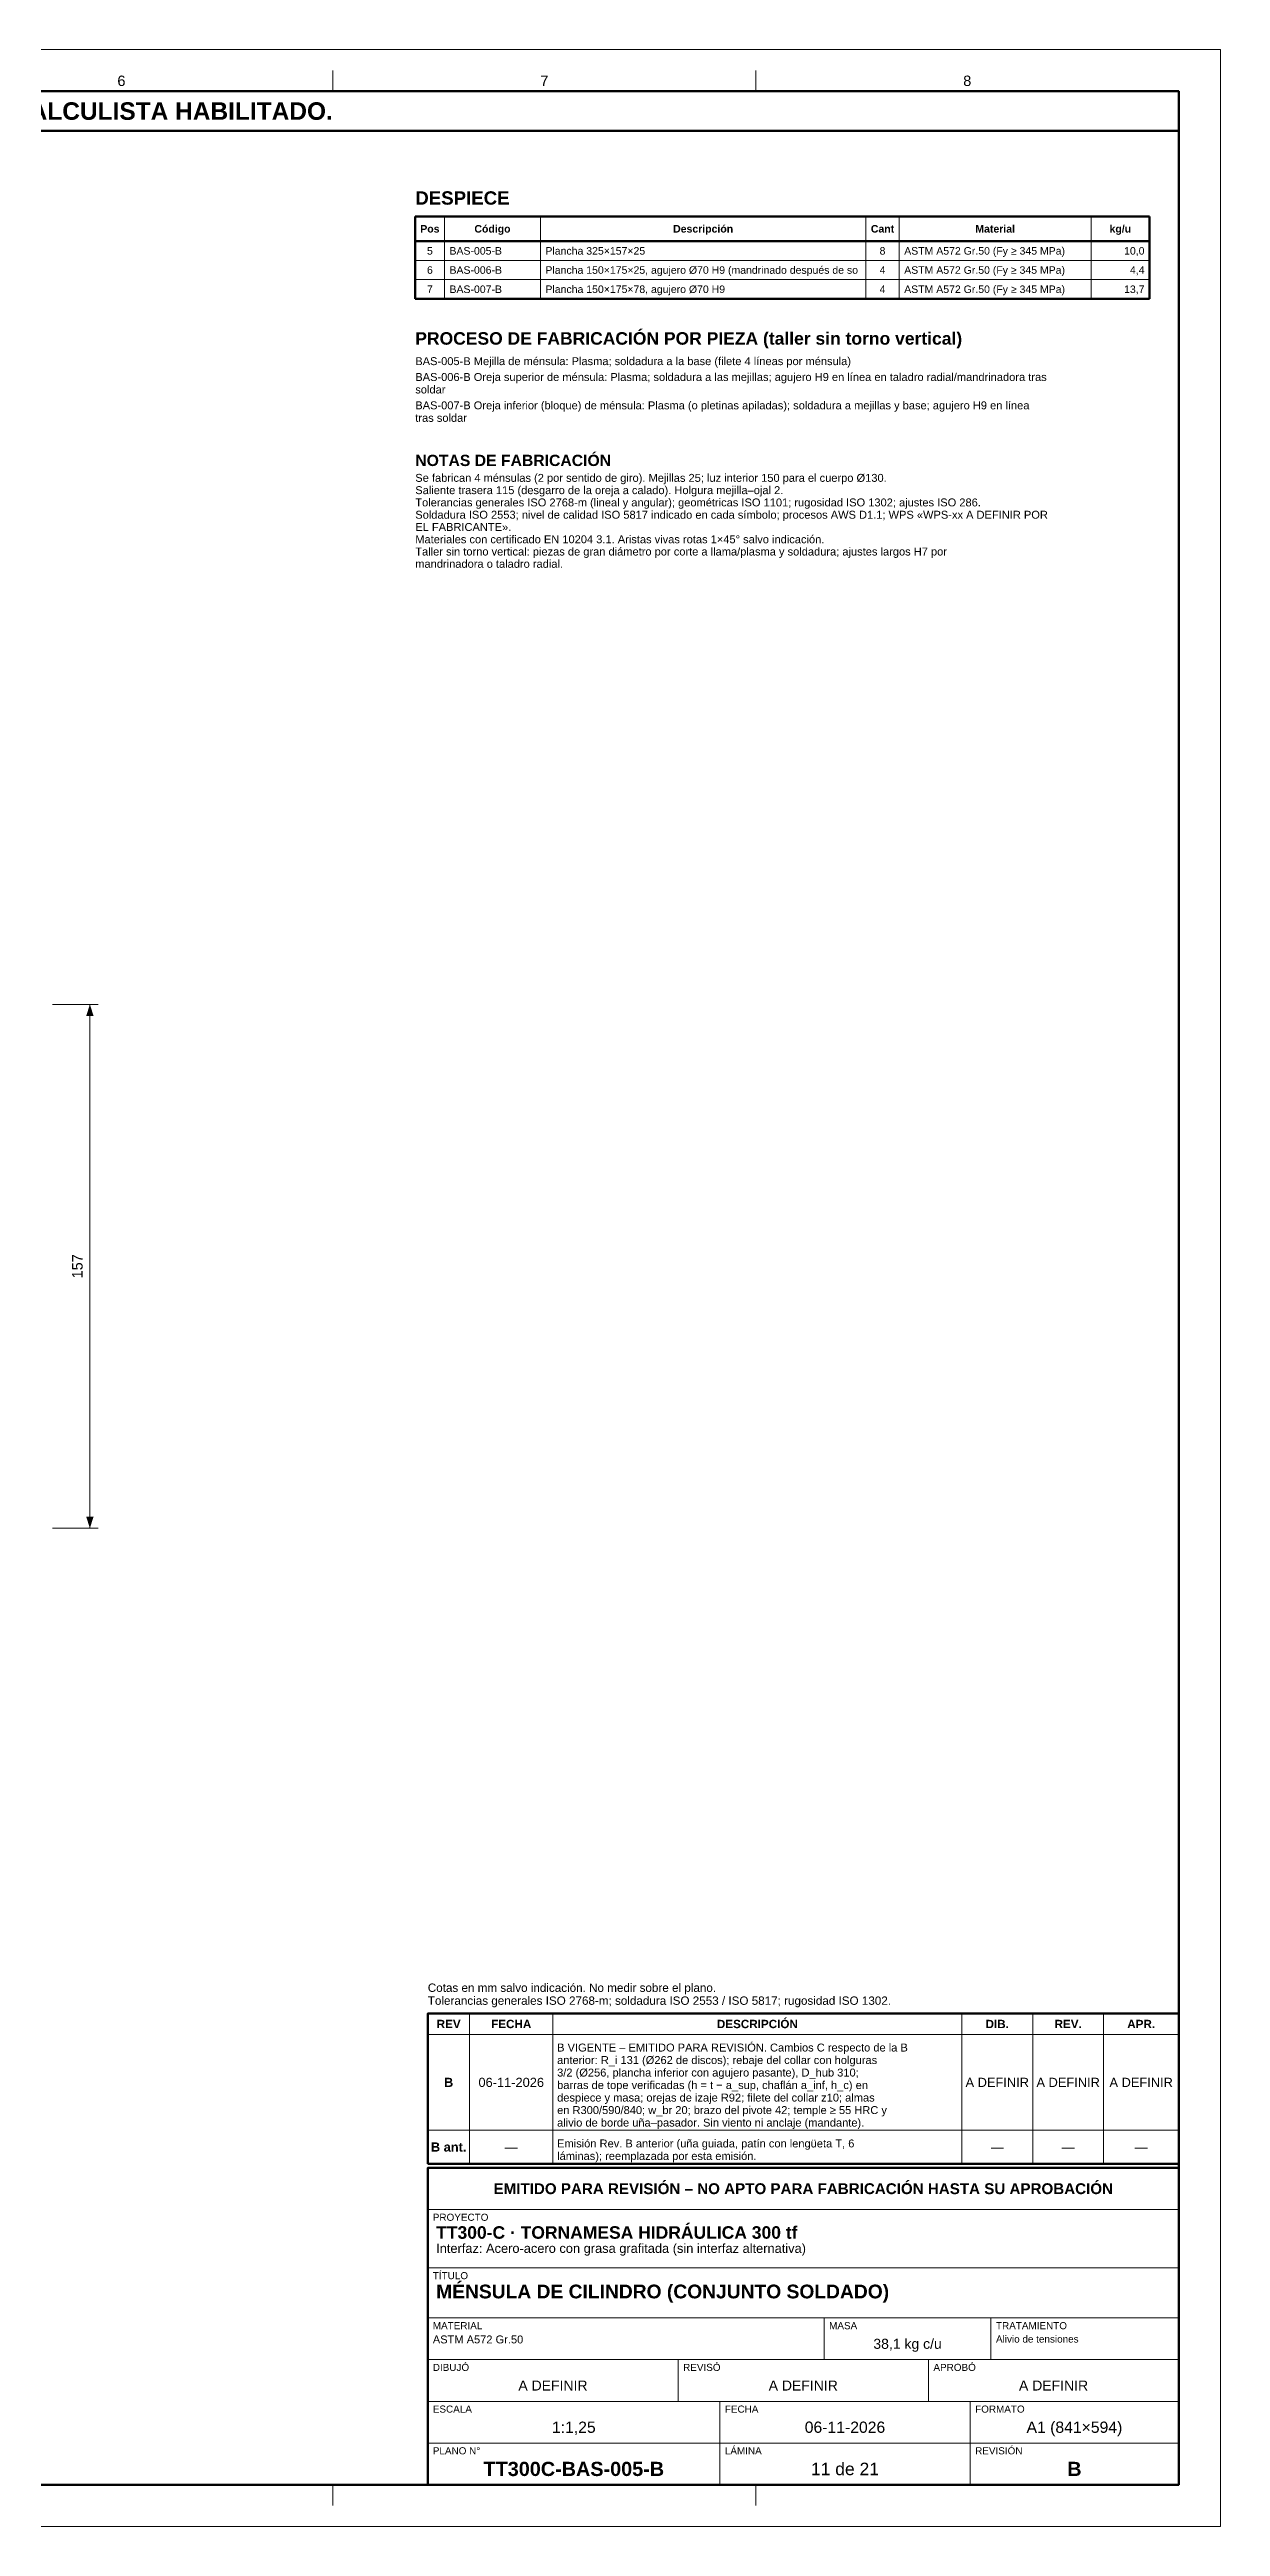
# Model space of a CAD drawing. Header units: millimetres. Extents: x 0 to 841, y 0 to 594.
# Drawn here: x 560 to 841, y 0 to 594 of the extents above; entities that cross this region are included whole.
import ezdxf
from ezdxf.enums import TextEntityAlignment as Align

# ---------------------------------------------------------------- set-up
doc = ezdxf.new("R2010")
doc.units = ezdxf.units.MM
for name, color, linetype, lineweight in [('COTA', 7, 'CONTINUOUS', 18), ('FINA', 7, 'CONTINUOUS', 18), ('MARCO', 7, 'CONTINUOUS', 70), ('TXT', 7, 'CONTINUOUS', 25), ('VIS', 7, 'CONTINUOUS', 50)]:
    doc.layers.add(name, color=color, linetype=linetype, lineweight=lineweight)
doc.styles.add('STD', font='LiberationSans-Regular.ttf')
doc.styles.add('STDB', font='LiberationSans-Bold.ttf')

msp = doc.modelspace()

# ---------------------------------------------------------------- linework, layer by layer
at = {"layer": 'COTA'}
for p, q in [((561, 365), (572, 365)), ((570, 239.4), (570, 365)), ((561, 239.4), (572, 239.4))]:
    msp.add_line(p, q, dxfattribs=at)
for points in [[(570, 365), (569.1, 362.2), (570.9, 362.2)], [(570, 239.4), (570.9, 242.2), (569.1, 242.2)]]:
    msp.add_solid(points, dxfattribs=at)
at = {"layer": 'FINA'}
for p, q in [((628.25, 584), (628.25, 589)), ((729.62, 584), (729.62, 589)), ((655, 554), (655, 534.22)), ((678, 554), (678, 534.22)), ((756, 554), (756, 534.22)), ((764, 554), (764, 534.22)), ((810, 554), (810, 534.22)), ((648, 543.42), (824, 543.42)), ((648, 538.82), (824, 538.82)), ((661, 87), (661, 123)), ((681, 87), (681, 123)), ((779, 87), (779, 123)), ((796, 87), (796, 123)), ((813, 87), (813, 123)), ((651, 118), (831, 118)), ((651, 95), (831, 95)), ((651, 87), (831, 87)), ((651, 86), (831, 86)), ((651, 76), (831, 76)), ((651, 62), (831, 62)), ((651, 50), (831, 50)), ((746, 40), (746, 50)), ((786, 40), (786, 50)), ((651, 40), (831, 40)), ((711, 30), (711, 40)), ((771, 30), (771, 40)), ((651, 30), (831, 30)), ((721, 20), (721, 30)), ((781, 20), (781, 30)), ((651, 20), (831, 20)), ((721, 10), (721, 20)), ((781, 10), (781, 20)), ((628.25, 10), (628.25, 5)), ((729.62, 10), (729.62, 5))]:
    msp.add_line(p, q, dxfattribs=at)
msp.add_lwpolyline([(0, 0), (841, 0), (841, 594), (0, 594)], close=True, dxfattribs=at)
at = {"layer": 'MARCO'}
for points in [[(20, 10), (831, 10), (831, 584), (20, 584)], [(20, 574.5), (831, 574.5), (831, 584), (20, 584)], [(651, 87), (831, 87), (831, 123), (651, 123)], [(651, 10), (831, 10), (831, 86), (651, 86)]]:
    msp.add_lwpolyline(points, close=True, dxfattribs=at)
at = {"layer": 'VIS'}
for p, q in [((648, 554), (824, 554)), ((648, 554), (648, 534.22)), ((824, 554), (824, 534.22)), ((648, 548.02), (824, 548.02)), ((648, 534.22), (824, 534.22))]:
    msp.add_line(p, q, dxfattribs=at)

# ---------------------------------------------------------------- texts
at = {"layer": 'TXT'}
for s, height, style, p in [('ESTOS PLANOS NO SON VÁLIDOS PARA FABRICACIÓN HASTA SU REVISIÓN Y APROBACIÓN POR UN INGENIERO CALCULISTA HABILITADO.', 4.2, 'STDB', (425.5, 579.25)), ('6', 2.5, 'STD', (577.56, 586.5)), ('7', 2.5, 'STD', (678.94, 586.5)), ('8', 2.5, 'STD', (780.31, 586.5)), ('Pos', 1.8, 'STDB', (651.5, 551.01)), ('5', 1.8, 'STD', (651.5, 545.72)), ('Código', 1.8, 'STDB', (666.5, 551.01)), ('Descripción', 1.8, 'STDB', (717, 551.01)), ('Cant', 1.8, 'STDB', (760, 551.01)), ('8', 1.8, 'STD', (760, 545.72)), ('Material', 1.8, 'STDB', (787, 551.01)), ('kg/u', 1.8, 'STDB', (817, 551.01)), ('6', 1.8, 'STD', (651.5, 541.12)), ('4', 1.8, 'STD', (760, 541.12)), ('7', 1.8, 'STD', (651.5, 536.52)), ('4', 1.8, 'STD', (760, 536.52)), ('REV', 2, 'STDB', (656, 120.5)), ('FECHA', 2, 'STDB', (671, 120.5)), ('DESCRIPCIÓN', 2, 'STDB', (730, 120.5)), ('DIB.', 2, 'STDB', (787.5, 120.5)), ('REV.', 2, 'STDB', (804.5, 120.5)), ('APR.', 2, 'STDB', (822, 120.5)), ('B', 2.2, 'STDB', (656, 106.5)), ('06-11-2026', 2.2, 'STD', (671, 106.5)), ('A DEFINIR', 2.2, 'STD', (787.5, 106.5)), ('A DEFINIR', 2.2, 'STD', (804.5, 106.5)), ('A DEFINIR', 2.2, 'STD', (822, 106.5)), ('B ant.', 2.2, 'STDB', (656, 91)), ('—', 2.2, 'STD', (671, 91)), ('—', 2.2, 'STD', (787.5, 91)), ('—', 2.2, 'STD', (804.5, 91)), ('—', 2.2, 'STD', (822, 91)), ('EMITIDO PARA REVISIÓN – NO APTO PARA FABRICACIÓN HASTA SU APROBACIÓN', 2.6, 'STDB', (741, 81)), ('38,1 kg c/u', 2.4, 'STD', (766, 43.8)), ('A DEFINIR', 2.4, 'STD', (681, 33.8)), ('A DEFINIR', 2.4, 'STD', (741, 33.8)), ('A DEFINIR', 2.4, 'STD', (801, 33.8)), ('1:1,25', 2.7, 'STD', (686, 23.8)), ('06-11-2026', 2.7, 'STD', (751, 23.8)), ('A1 (841×594)', 2.7, 'STD', (806, 23.8)), ('TT300C-BAS-005-B', 3.4, 'STDB', (686, 13.8)), ('11 de 21', 3, 'STD', (751, 13.8)), ('B', 3.4, 'STDB', (806, 13.8))]:
    msp.add_text(s, height=height, dxfattribs=dict(at, style=style)).set_placement(p, align=Align.MIDDLE_CENTER)
for s, height, style, p in [('DESPIECE', 3.2, 'STDB', (648, 560)), ('PROCESO DE FABRICACIÓN POR PIEZA (taller sin torno vertical)', 3, 'STDB', (648, 526.22)), ('BAS-005-B Mejilla de ménsula: Plasma; soldadura a la base (filete 4 líneas por ménsula)', 1.9, 'STD', (648, 520.22)), ('soldar', 1.9, 'STD', (648, 513.42)), ('BAS-006-B Oreja superior de ménsula: Plasma; soldadura a las mejillas; agujero H9 en línea en taladro radial/mandrinadora tras', 1.9, 'STD', (648, 516.42)), ('tras soldar', 1.9, 'STD', (648, 506.62)), ('BAS-007-B Oreja inferior (bloque) de ménsula: Plasma (o pletinas apiladas); soldadura a mejillas y base; agujero H9 en línea', 1.9, 'STD', (648, 509.62)), ('NOTAS DE FABRICACIÓN', 2.7, 'STDB', (648, 496.82)), ('Se fabrican 4 ménsulas (2 por sentido de giro). Mejillas 25; luz interior 150 para el cuerpo Ø130.', 1.9, 'STD', (648, 492.23)), ('Saliente trasera 115 (desgarro de la oreja a calado). Holgura mejilla–ojal 2.', 1.9, 'STD', (648, 489.28)), ('Tolerancias generales ISO 2768-m (lineal y angular); geométricas ISO 1101; rugosidad ISO 1302; ajustes ISO 286.', 1.9, 'STD', (648, 486.34)), ('Soldadura ISO 2553; nivel de calidad ISO 5817 indicado en cada símbolo; procesos AWS D1.1; WPS «WPS-xx A DEFINIR POR', 1.9, 'STD', (648, 483.39)), ('EL FABRICANTE».', 1.9, 'STD', (648, 480.45)), ('Materiales con certificado EN 10204 3.1. Aristas vivas rotas 1×45° salvo indicación.', 1.9, 'STD', (648, 477.5)), ('Taller sin torno vertical: piezas de gran diámetro por corte a llama/plasma y soldadura; ajustes largos H7 por', 1.9, 'STD', (648, 474.56)), ('mandrinadora o taladro radial.', 1.9, 'STD', (648, 471.62)), ('anterior: R_i 131 (Ø262 de discos); rebaje del collar con holguras', 1.9, 'STD', (682, 112.8)), ('B VIGENTE – EMITIDO PARA REVISIÓN. Cambios C respecto de la B', 1.9, 'STD', (682, 115.8)), ('3/2 (Ø256, plancha inferior con agujero pasante), D_hub 310;', 1.9, 'STD', (682, 109.8)), ('barras de tope verificadas (h = t − a_sup, chaflán a_inf, h_c) en', 1.9, 'STD', (682, 106.8)), ('despiece y masa; orejas de izaje R92; filete del collar z10; almas', 1.9, 'STD', (682, 103.8)), ('en R300/590/840; w_br 20; brazo del pivote 42; temple ≥ 55 HRC y', 1.9, 'STD', (682, 100.8)), ('alivio de borde uña–pasador. Sin viento ni anclaje (mandante).', 1.9, 'STD', (682, 97.8)), ('láminas); reemplazada por esta emisión.', 1.9, 'STD', (682, 89.8)), ('Emisión Rev. B anterior (uña guiada, patín con lengüeta T, 6', 1.9, 'STD', (682, 92.8)), ('PROYECTO', 1.7, 'STD', (652.2, 75)), ('TT300-C · TORNAMESA HIDRÁULICA 300 tf', 3, 'STDB', (653, 72)), ('Interfaz: Acero-acero con grasa grafitada (sin interfaz alternativa)', 2.2, 'STD', (653, 67.8)), ('TÍTULO', 1.7, 'STD', (652.2, 61)), ('MÉNSULA DE CILINDRO (CONJUNTO SOLDADO)', 3.3, 'STDB', (653, 58)), ('MATERIAL', 1.7, 'STD', (652.2, 49)), ('MASA', 1.7, 'STD', (747.2, 49)), ('TRATAMIENTO', 1.7, 'STD', (787.2, 49)), ('ASTM A572 Gr.50', 1.9, 'STD', (652.2, 45.8)), ('Alivio de tensiones', 1.7, 'STD', (787.2, 45.8)), ('DIBUJÓ', 1.7, 'STD', (652.2, 39)), ('REVISÓ', 1.7, 'STD', (712.2, 39)), ('APROBÓ', 1.7, 'STD', (772.2, 39)), ('ESCALA', 1.7, 'STD', (652.2, 29)), ('FECHA', 1.7, 'STD', (722.2, 29)), ('FORMATO', 1.7, 'STD', (782.2, 29)), ('PLANO N°', 1.7, 'STD', (652.2, 19)), ('LÁMINA', 1.7, 'STD', (722.2, 19)), ('REVISIÓN', 1.7, 'STD', (782.2, 19))]:
    msp.add_text(s, height=height, dxfattribs=dict(at, style=style)).set_placement(p, align=Align.TOP_LEFT)
at = {"layer": 'TXT', "style": 'STD'}
for s, p in [('BAS-005-B', (656.2, 545.72)), ('Plancha 325×157×25', (679.2, 545.72)), ('ASTM A572 Gr.50 (Fy ≥ 345 MPa)', (765.2, 545.72)), ('BAS-006-B', (656.2, 541.12)), ('Plancha 150×175×25, agujero Ø70 H9 (mandrinado después de so', (679.2, 541.12)), ('ASTM A572 Gr.50 (Fy ≥ 345 MPa)', (765.2, 541.12)), ('BAS-007-B', (656.2, 536.52)), ('Plancha 150×175×78, agujero Ø70 H9', (679.2, 536.52)), ('ASTM A572 Gr.50 (Fy ≥ 345 MPa)', (765.2, 536.52))]:
    msp.add_text(s, height=1.8, dxfattribs=at).set_placement(p, align=Align.MIDDLE_LEFT)
for s, p in [('10,0', (822.8, 545.72)), ('4,4', (822.8, 541.12)), ('13,7', (822.8, 536.52))]:
    msp.add_text(s, height=1.8, dxfattribs=at).set_placement(p, align=Align.MIDDLE_RIGHT)
msp.add_text('157', height=2.5, rotation=90, dxfattribs=at).set_placement((569, 302.2), align=Align.BOTTOM_CENTER)
for s, p in [('Tolerancias generales ISO 2768-m; soldadura ISO 2553 / ISO 5817; rugosidad ISO 1302.', (651, 124.5)), ('Cotas en mm salvo indicación. No medir sobre el plano.', (651, 127.6))]:
    msp.add_text(s, height=2, dxfattribs=at).set_placement(p, align=Align.BOTTOM_LEFT)

doc.saveas('drawing.dxf')
